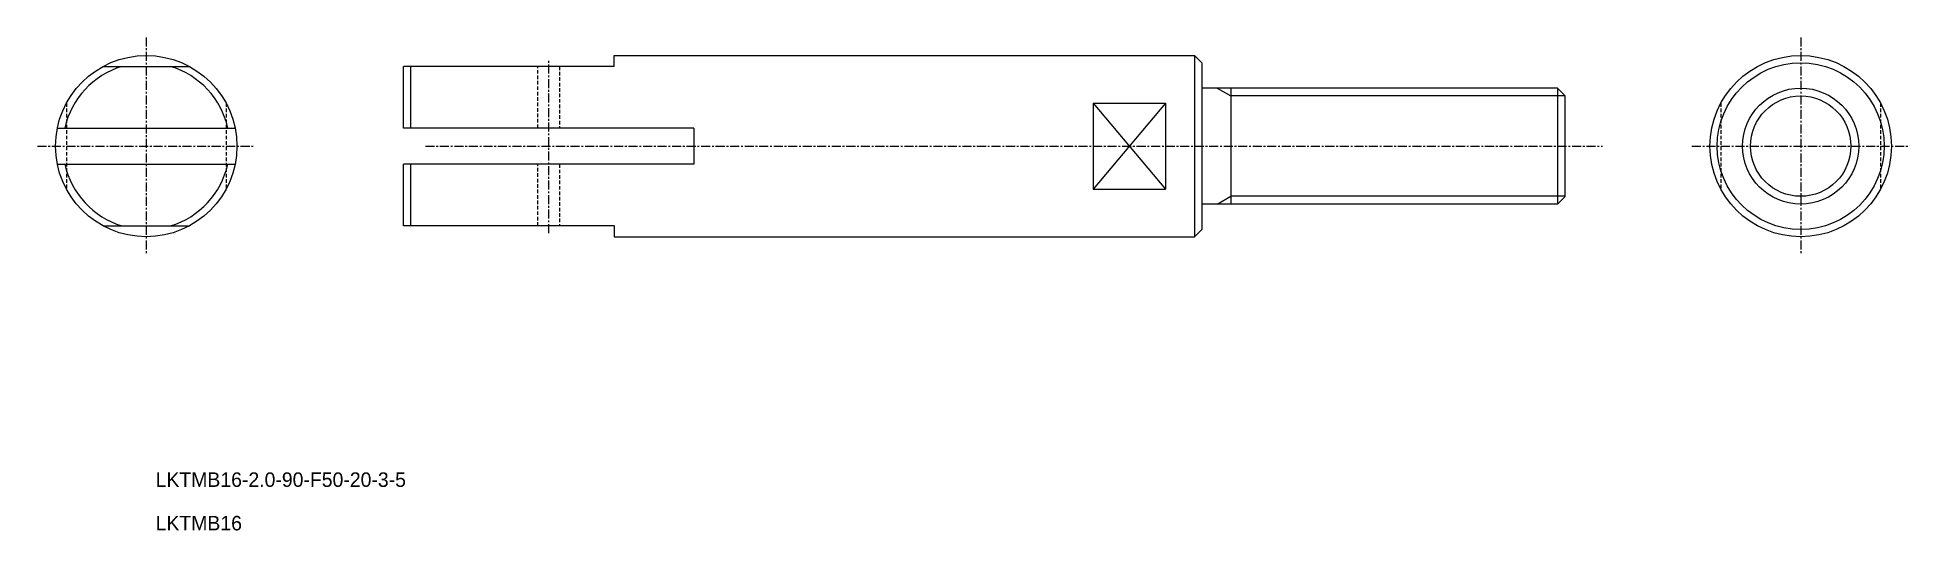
# Model space of a CAD drawing. Extents: x 325 to 583, y 19 to 87.
import ezdxf

# ---------------------------------------------------------------- set-up
doc = ezdxf.new("R2010")
doc.units = 0
doc.linetypes.add('CENTER', pattern=[2, 1.25, -0.25, 0.25, -0.25])
doc.linetypes.add('DASHED', pattern=[0.75, 0.5, -0.25])
doc.layers.get('0').update_dxf_attribs({"linetype": 'CONTINUOUS'})
doc.layers.add('CENTER', color=1, linetype='CENTER')

msp = doc.modelspace()

# ---------------------------------------------------------------- linework, layer by layer
at = {"color": 7, "linetype": 'CONTINUOUS'}
for p, q in [((334.54, 83.05), (346.41, 83.05)), ((375.92, 74.55), (375.92, 83.05)), ((404.92, 83.05), (375.92, 83.05)), ((376.92, 74.55), (376.92, 83.05)), ((404.92, 84.55), (484.92, 84.55)), ((404.92, 83.05), (404.92, 84.55)), ((484.92, 84.55), (484.92, 59.55)), ((484.92, 84.55), (485.92, 83.55)), ((485.92, 83.55), (485.92, 60.55)), ((534.92, 80.05), (485.92, 80.05)), ((489.92, 80.05), (489.92, 64.05)), ((534.92, 80.05), (535.92, 79.05)), ((534.92, 80.05), (534.92, 64.05)), ((480.92, 77.99), (470.92, 66.11)), ((470.92, 77.99), (480.92, 66.11)), ((470.92, 77.99), (470.92, 66.11)), ((470.92, 77.99), (480.92, 77.99)), ((480.92, 77.99), (480.92, 66.11)), ((535.92, 79.05), (535.92, 65.05)), ((328.23, 74.55), (352.72, 74.55)), ((415.92, 74.55), (375.92, 74.55)), ((415.92, 74.55), (415.92, 69.55)), ((328.23, 69.55), (352.72, 69.55)), ((375.92, 61.05), (375.92, 69.55)), ((415.92, 69.55), (375.92, 69.55)), ((376.92, 61.05), (376.92, 69.55)), ((470.92, 66.11), (480.92, 66.11)), ((535.92, 65.05), (534.92, 64.05)), ((534.92, 64.05), (485.92, 64.05)), ((334.54, 61.05), (346.41, 61.05)), ((404.92, 61.05), (375.92, 61.05)), ((404.92, 61.05), (404.92, 59.55)), ((404.92, 59.55), (484.92, 59.55)), ((485.92, 60.55), (484.92, 59.55))]:
    msp.add_line(p, q, dxfattribs=at)
at = {"color": 3, "linetype": 'DASHED'}
for p, q in [((394.42, 74.55), (394.42, 83.05)), ((397.42, 83.05), (397.42, 74.55)), ((329.47, 77.99), (329.47, 66.11)), ((351.47, 77.99), (351.47, 66.11)), ((557.42, 77.99), (557.42, 66.11)), ((579.42, 77.99), (579.42, 66.11)), ((394.42, 61.05), (394.42, 69.55)), ((397.42, 69.55), (397.42, 61.05))]:
    msp.add_line(p, q, dxfattribs=at)
at = {"color": 3, "linetype": 'CONTINUOUS'}
for p, q in [((488.04, 80.05), (489.92, 78.97)), ((535.92, 78.97), (489.92, 78.97)), ((488.04, 64.05), (489.92, 65.13)), ((535.92, 65.13), (489.92, 65.13))]:
    msp.add_line(p, q, dxfattribs=at)
at = {"color": 7, "linetype": 'CONTINUOUS'}
for centre, radius in [((340.47, 72.05), 12.5), ((568.42, 72.05), 12.5), ((568.42, 72.05), 11.5), ((568.42, 72.05), 8)]:
    msp.add_circle(centre, radius, dxfattribs=at)
at = {"color": 3, "linetype": 'CONTINUOUS'}
msp.add_circle((568.42, 72.05), 6.92, dxfattribs=at)
at = {"color": 7, "linetype": 'CONTINUOUS'}
for start, end in [(106.9574, 167.4441), (12.5559, 73.0426), (192.5559, 253.0426), (286.9574, 347.4441)]:
    msp.add_arc((340.47, 72.05), 11.5, start, end, dxfattribs=at)
at = {"layer": 'CENTER', "color": 1, "linetype": 'CENTER'}
for p, q in [((340.47, 87.05), (340.47, 57.05)), ((568.42, 87.05), (568.42, 57.05)), ((395.92, 60.05), (395.92, 84.05)), ((325.47, 72.05), (355.47, 72.05)), ((378.92, 72.05), (541.1, 72.05)), ((553.42, 72.05), (583.42, 72.05))]:
    msp.add_line(p, q, dxfattribs=at)

# ---------------------------------------------------------------- texts
at = {"color": 7, "linetype": 'CONTINUOUS'}
for s, p in [('LKTMB16-2.0-90-F50-20-3-5', (341.76, 25.04)), ('LKTMB16', (341.76, 19.04))]:
    msp.add_text(s, height=2, dxfattribs=at).set_placement(p)

doc.saveas('drawing.dxf')
